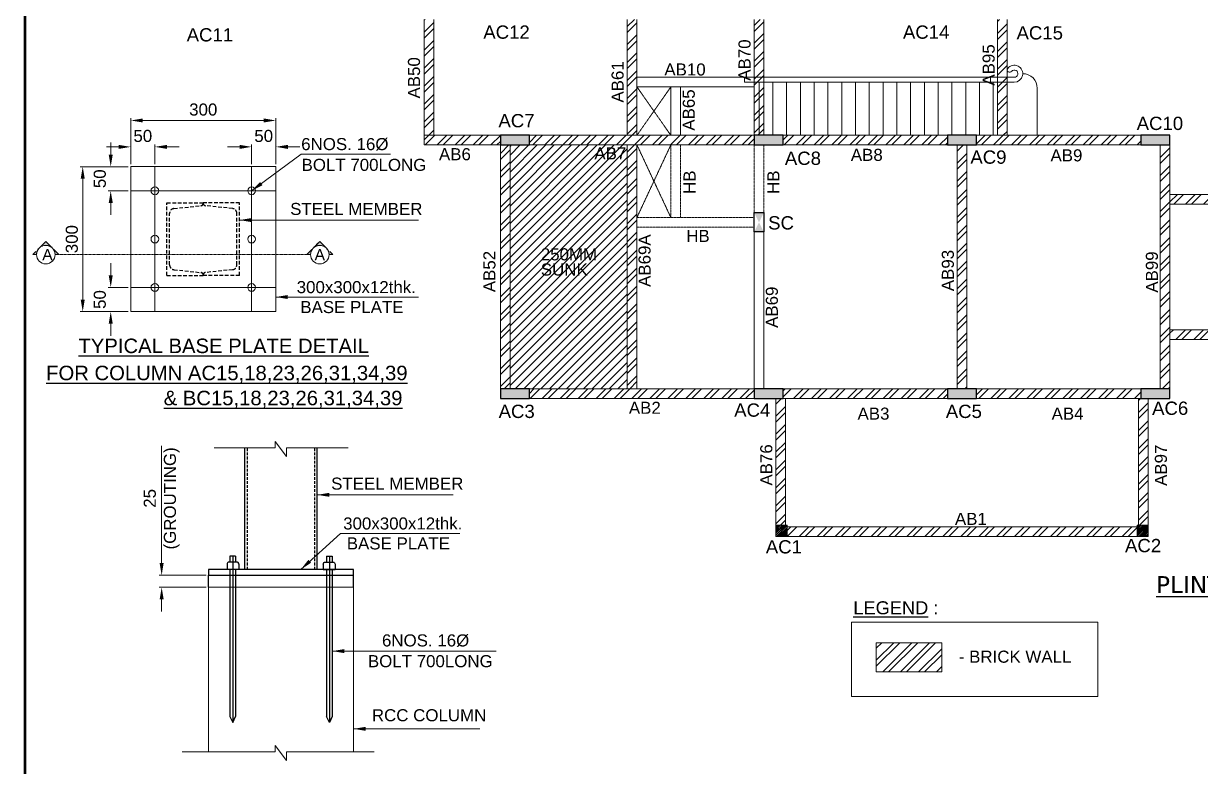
# Model space of a CAD drawing. Header units: metres. Extents: x 79516 to 173451, y -2110733 to -2039064.
# Drawn here: x 79516 to 103860, y -2095772 to -2080394 of the extents above; entities that cross this region are included whole.
import ezdxf
from ezdxf.enums import TextEntityAlignment as Align

# ---------------------------------------------------------------- set-up
doc = ezdxf.new("R2010")
doc.units = ezdxf.units.M
doc.header["$LTSCALE"] = 15
doc.header["$MEASUREMENT"] = 0
doc.header["$PDMODE"] = 35
doc.header["$PDSIZE"] = -10
for name, pattern in [('CENTER', [50.8, 31.75, -6.35, 6.35, -6.35]), ('DASHDOT', [25.4, 12.7, -6.35, 0, -6.35]), ('HIDDEN', [0.375, 0.25, -0.125])]:
    doc.linetypes.add(name, pattern=pattern)
for name, color, linetype, lineweight in [('BASE PLATE_ASC', 190, 'Continuous', 20), ('BEAM HIDDEN_ASC', 32, 'HIDDEN', 18), ('BEAM NO_ASC', 7, 'Continuous', 20), ('BEAM_ASC', 1, 'Continuous', 20), ('BOLT', 30, 'HIDDEN', 0), ('BRICK WALL', 8, 'Continuous', 13), ('COLUMN FLOATING_ASC', 6, 'Continuous', 30), ('COLUMN HATCH_ASC', 155, 'Continuous', 0), ('COLUMN NO._ASC', 7, 'Continuous', 25), ('COLUMN STOP_ASC', 122, 'Continuous', 20), ('COLUMN_ASC', 4, 'Continuous', 30), ('DIMENSION_ASC', 251, 'Continuous', 9), ('DUCT_ASC', 253, 'HIDDEN', 13), ('HATCH_ASC', 253, 'Continuous', 5), ('ISMB_ASC', 6, 'Continuous', 30), ('LEADER_ASC', 152, 'Continuous', 15), ('Level', 3, 'Continuous', 0), ('NEW COLUMN NO._ ASC', 7, 'Continuous', 25), ('SECTION_ASC', 150, 'DASHDOT', 20), ('STAIR_ASC', 150, 'Continuous', 13), ('TEXT HEADER_ASC', 7, 'Continuous', 25), ('TEXT SCHEDULE HEADER_ASC', 1, 'Continuous', 30), ('TEXT_ASC', 7, 'Continuous', 25), ('VIEWPORT_ASC', 6, 'Continuous', 15)]:
    doc.layers.add(name, color=color, linetype=linetype, lineweight=lineweight)
for name, color, linetype in [('BEAM', 7, 'Continuous'), ('CENLINE', 3, 'CENTER'), ('MS PLATE', 3, 'Continuous'), ('STEEL LINE', 9, 'Continuous')]:
    doc.layers.add(name, color=color, linetype=linetype)
doc.styles.add('3 MM', font='verdana.ttf', dxfattribs={"height": 3})
doc.styles.add('ASC_DIMENSION', font='swiss.ttf', dxfattribs={"height": 250})
doc.styles.add('STANDERD ASC', font='swiss.ttf', dxfattribs={"height": 250})
doc.dimstyles.new('ASC_100mm', dxfattribs={"dimtxt": 250, "dimasz": 250, "dimexe": 50, "dimexo": 50, "dimgap": 100, "dimtad": 1, "dimdec": 0, "dimzin": 0, "dimdsep": 46, "dimtxsty": 'ASC_DIMENSION', "dimcen": 0, "dimclrd": 256, "dimclre": 256, "dimclrt": 7, "dimadec": 0, "dimazin": 0, "dimtfac": 1, "dimtdec": 0, "dimtofl": 0, "dimtmove": 0, "dimatfit": 2, "dimfxl": 1, "dimtolj": 1, "dimtzin": 0, "dimlwd": -1, "dimlwe": -1, "dimarcsym": 1})
pattern_1 = [(45, (-800708.77, -593580.78), (-185.61553, 185.61553), []), (45, (-800585.02, -593580.78), (-185.61553, 185.61553), [])]
pattern_2 = [(45, (-791679.156, -1371052.285), (-17.67766953, 17.67766953), [])]

# ---------------------------------------------------------------- blocks, each defined once
blk = doc.blocks.new('dwg5D38')
at = {"layer": 'STAIR_ASC'}
for p, q in [((-18, 28000, 0), (-18, 29100, 0)), ((5837, 29100, 0), (-18, 29100, 0)), ((82, 29100, 0), (82, 28000, 0)), ((367, 28000, 0), (367, 29100, 0)), ((652, 28000, 0), (652, 29100, 0)), ((937, 28000, 0), (937, 29100, 0)), ((1222, 28000, 0), (1222, 29100, 0)), ((1507, 28000, 0), (1507, 29100, 0)), ((1792, 28000, 0), (1792, 29100, 0)), ((2077, 28000, 0), (2077, 29100, 0)), ((2362, 28000, 0), (2362, 29100, 0)), ((2647, 28000, 0), (2647, 29100, 0)), ((2932, 28000, 0), (2932, 29100, 0)), ((3217, 28000, 0), (3217, 29100, 0)), ((3502, 28000, 0), (3502, 29100, 0)), ((3787, 28000, 0), (3787, 29100, 0)), ((4072, 28000, 0), (4072, 29100, 0)), ((4357, 28000, 0), (4357, 29100, 0)), ((4642, 28000, 0), (4642, 29100, 0)), ((4927, 28000, 0), (4927, 29100, 0)), ((5212, 28000, 0), (5212, 29100, 0)), ((19457, 29100, 0), (13602, 29100, 0)), ((14227, 28000, 0), (14227, 29100, 0)), ((14512, 28000, 0), (14512, 29100, 0)), ((14797, 28000, 0), (14797, 29100, 0)), ((15082, 28000, 0), (15082, 29100, 0)), ((15367, 28000, 0), (15367, 29100, 0)), ((15652, 28000, 0), (15652, 29100, 0)), ((15937, 28000, 0), (15937, 29100, 0)), ((16222, 28000, 0), (16222, 29100, 0)), ((16507, 28000, 0), (16507, 29100, 0)), ((16792, 28000, 0), (16792, 29100, 0)), ((17077, 28000, 0), (17077, 29100, 0)), ((17362, 28000, 0), (17362, 29100, 0)), ((17647, 28000, 0), (17647, 29100, 0)), ((17932, 28000, 0), (17932, 29100, 0)), ((18217, 28000, 0), (18217, 29100, 0)), ((18502, 28000, 0), (18502, 29100, 0)), ((18787, 28000, 0), (18787, 29100, 0)), ((19072, 28000, 0), (19072, 29100, 0)), ((19357, 29100, 0), (19357, 28000, 0)), ((19457, 28000, 0), (19457, 29100, 0)), ((-218, 27900, 0), (-218, 28000, 0)), ((-218, 28000, 0), (-18, 28000, 0)), ((82, 28000, 0), (5362, 28000, 0)), ((19357, 28000, 0), (14077, 28000, 0)), ((19657, 28000, 0), (19457, 28000, 0)), ((19657, 27900, 0), (19657, 28000, 0)), ((5362, 27900, 0), (-218, 27900, 0)), ((14077, 27900, 0), (19657, 27900, 0)), ((-800, 1300), (-800, 1200)), ((4780, 1300), (-800, 1300)), ((14560, 1300, 0), (20140, 1300, 0)), ((20140, 1300, 0), (20140, 1200, 0)), ((-800, 1200), (4780, 1200)), ((-600, 1200), (-600, 100)), ((-500, 100), (-500, 1200)), ((-215, 1200), (-215, 100)), ((70, 1200), (70, 100)), ((355, 1200), (355, 100)), ((640, 1200), (640, 100)), ((925, 1200), (925, 100)), ((1210, 1200), (1210, 100)), ((1495, 1200), (1495, 100)), ((1780, 1200), (1780, 100)), ((2065, 1200), (2065, 100)), ((2350, 1200), (2350, 100)), ((2635, 1200), (2635, 100)), ((2920, 1200), (2920, 100)), ((3205, 1200), (3205, 100)), ((3490, 1200), (3490, 100)), ((3775, 1200), (3775, 100)), ((4060, 1200), (4060, 100)), ((4345, 1200), (4345, 100)), ((4630, 1200), (4630, 100)), ((20140, 1200, 0), (14560, 1200, 0)), ((14710, 1200, 0), (14710, 100, 0)), ((14995, 1200, 0), (14995, 100, 0)), ((15280, 1200, 0), (15280, 100, 0)), ((15565, 1200, 0), (15565, 100, 0)), ((15850, 1200, 0), (15850, 100, 0)), ((16135, 1200, 0), (16135, 100, 0)), ((16420, 1200, 0), (16420, 100, 0)), ((16705, 1200, 0), (16705, 100, 0)), ((16990, 1200, 0), (16990, 100, 0)), ((17275, 1200, 0), (17275, 100, 0)), ((17560, 1200, 0), (17560, 100, 0)), ((17845, 1200, 0), (17845, 100, 0)), ((18130, 1200, 0), (18130, 100, 0)), ((18415, 1200, 0), (18415, 100, 0)), ((18700, 1200, 0), (18700, 100, 0)), ((18985, 1200, 0), (18985, 100, 0)), ((19270, 1200, 0), (19270, 100, 0)), ((19555, 1200, 0), (19555, 100, 0)), ((19840, 100, 0), (19840, 1200, 0)), ((19940, 1200, 0), (19940, 100, 0)), ((5255, 100), (-600, 100)), ((19940, 100, 0), (14085, 100, 0))]:
    blk.add_line(p, q, dxfattribs=at)
at = {"layer": 'STAIR_ASC', "elevation": 0}
for points in [[(5537, 27825), (5537, 27825, 0.414214), (5837, 28125), (5837, 29100)], [(13902, 27825), (13902, 27825, -0.414214), (13602, 28125), (13602, 29100)], [(4955, 1375), (4955, 1375, -0.414214), (5255, 1075), (5255, 100)], [(14385, 1375), (14385, 1375, 0.414214), (14085, 1075), (14085, 100)]]:
    blk.add_lwpolyline(points, format="xyb", dxfattribs=at)
at = {"layer": 'STAIR_ASC'}
for centre, radius, start, end in [((5362, 27825, 0), 175, 219.0153, 90), ((14077, 27825, 0), 175, 90, 320.9847), ((5267, 27744, 0), 50, 35.4902, 215.4902), ((5362, 27825, 0), 75.1, 223.7824, 89.7644), ((14078, 27825, 0), 75.1, 90.2356, 316.2176), ((14173, 27744, 0), 50, 324.5098, 144.5098), ((4685, 1456), 50, 144.5098, 324.5098), ((4780, 1375), 175, 270, 140.9847), ((14560, 1375, 0), 175, 39.0153, 270), ((14655, 1456, 0), 50, 215.4902, 35.4902), ((4780, 1375), 75.1, 270.2356, 136.2176), ((14560, 1375, 0), 75.1, 43.7824, 269.7644)]:
    blk.add_arc(centre, radius, start, end, dxfattribs=at)
blk = doc.blocks.new('*D51')
at = {"layer": 'Defpoints', "color": 0, "transparency": 16777216}
for p in [(80740, -2083357), (81733, -2083357), (81733, -2086357)]:
    blk.add_point(p, dxfattribs=at)
at = {"layer": 'DIMENSION_ASC', "linetype": 'Continuous', "transparency": 16777216}
for p, q in [((81683, -2083357), (80690, -2083357)), ((80740, -2086107), (80740, -2083607)), ((81683, -2086357), (80690, -2086357))]:
    blk.add_line(p, q, dxfattribs=at)
at = {"layer": 'DIMENSION_ASC', "transparency": 16777216}
for points in [[(80782, -2083607), (80698, -2083607), (80740, -2083357)], [(80698, -2086107), (80782, -2086107), (80740, -2086357)]]:
    blk.add_solid(points, dxfattribs=at)
at = {"layer": 'DIMENSION_ASC', "color": 7, "transparency": 16777216, "insert": (80515, -2084857), "char_height": 250, "attachment_point": 5, "rotation": 90, "style": 'ASC_DIMENSION'}
blk.add_mtext('\\A1;300', dxfattribs=at)
blk = doc.blocks.new('*D52')
at = {"layer": 'Defpoints', "color": 0, "transparency": 16777216}
for p in [(84733, -2082401), (81733, -2083357), (84733, -2083357)]:
    blk.add_point(p, dxfattribs=at)
at = {"layer": 'DIMENSION_ASC', "linetype": 'Continuous', "transparency": 16777216}
for p, q in [((81733, -2083307), (81733, -2082351)), ((81983, -2082401), (84483, -2082401)), ((84733, -2083307), (84733, -2082351))]:
    blk.add_line(p, q, dxfattribs=at)
at = {"layer": 'DIMENSION_ASC', "transparency": 16777216}
for points in [[(81983, -2082359), (81983, -2082442), (81733, -2082401)], [(84483, -2082442), (84483, -2082359), (84733, -2082401)]]:
    blk.add_solid(points, dxfattribs=at)
at = {"layer": 'DIMENSION_ASC', "color": 7, "transparency": 16777216, "insert": (83233, -2082176), "char_height": 250, "attachment_point": 5, "style": 'ASC_DIMENSION'}
blk.add_mtext('\\A1;300', dxfattribs=at)
blk = doc.blocks.new('*D53')
at = {"layer": 'Defpoints', "color": 0, "transparency": 16777216}
for p in [(82233, -2082947), (81733, -2083357), (82233, -2083357)]:
    blk.add_point(p, dxfattribs=at)
at = {"layer": 'DIMENSION_ASC', "linetype": 'Continuous', "transparency": 16777216}
for p, q in [((81733, -2083307), (81733, -2082897)), ((82233, -2083307), (82233, -2082897)), ((81483, -2082947), (81233, -2082947)), ((82483, -2082947), (82733, -2082947))]:
    blk.add_line(p, q, dxfattribs=at)
at = {"layer": 'DIMENSION_ASC', "transparency": 16777216}
for points in [[(81483, -2082989), (81483, -2082906), (81733, -2082947)], [(82483, -2082906), (82483, -2082989), (82233, -2082947)]]:
    blk.add_solid(points, dxfattribs=at)
at = {"layer": 'DIMENSION_ASC', "color": 7, "transparency": 16777216, "insert": (81983, -2082722), "char_height": 250, "attachment_point": 5, "style": 'ASC_DIMENSION'}
blk.add_mtext('\\A1;50', dxfattribs=at)
blk = doc.blocks.new('*D54')
at = {"layer": 'Defpoints', "color": 0, "transparency": 16777216}
for p in [(84233, -2082947), (84233, -2083357), (84733, -2083357)]:
    blk.add_point(p, dxfattribs=at)
at = {"layer": 'DIMENSION_ASC', "linetype": 'Continuous', "transparency": 16777216}
for p, q in [((84233, -2083307), (84233, -2082897)), ((84733, -2083307), (84733, -2082897)), ((83983, -2082947), (83733, -2082947)), ((84983, -2082947), (85233, -2082947))]:
    blk.add_line(p, q, dxfattribs=at)
at = {"layer": 'DIMENSION_ASC', "transparency": 16777216}
for points in [[(83983, -2082989), (83983, -2082906), (84233, -2082947)], [(84983, -2082906), (84983, -2082989), (84733, -2082947)]]:
    blk.add_solid(points, dxfattribs=at)
at = {"layer": 'DIMENSION_ASC', "color": 7, "transparency": 16777216, "insert": (84483, -2082722), "char_height": 250, "attachment_point": 5, "style": 'ASC_DIMENSION'}
blk.add_mtext('\\A1;50', dxfattribs=at)
blk = doc.blocks.new('*D55')
at = {"layer": 'Defpoints', "color": 0, "transparency": 16777216}
for p in [(81319, -2085857), (81733, -2085857), (81733, -2086357)]:
    blk.add_point(p, dxfattribs=at)
at = {"layer": 'DIMENSION_ASC', "linetype": 'Continuous', "transparency": 16777216}
for p, q in [((81319, -2085607), (81319, -2085357)), ((81683, -2085857), (81269, -2085857)), ((81683, -2086357), (81269, -2086357)), ((81319, -2086607), (81319, -2086857))]:
    blk.add_line(p, q, dxfattribs=at)
at = {"layer": 'DIMENSION_ASC', "transparency": 16777216}
for points in [[(81278, -2085607), (81361, -2085607), (81319, -2085857)], [(81361, -2086607), (81278, -2086607), (81319, -2086357)]]:
    blk.add_solid(points, dxfattribs=at)
at = {"layer": 'DIMENSION_ASC', "color": 7, "transparency": 16777216, "insert": (81094, -2086107), "char_height": 250, "attachment_point": 5, "rotation": 90, "style": 'ASC_DIMENSION'}
blk.add_mtext('\\A1;50', dxfattribs=at)
blk = doc.blocks.new('*D56')
at = {"layer": 'Defpoints', "color": 0, "transparency": 16777216}
for p in [(81733, -2083357), (81319, -2083857), (81733, -2083857)]:
    blk.add_point(p, dxfattribs=at)
at = {"layer": 'DIMENSION_ASC', "linetype": 'Continuous', "transparency": 16777216}
for p, q in [((81319, -2083107), (81319, -2082857)), ((81683, -2083357), (81269, -2083357)), ((81683, -2083857), (81269, -2083857)), ((81319, -2084107), (81319, -2084357))]:
    blk.add_line(p, q, dxfattribs=at)
at = {"layer": 'DIMENSION_ASC', "transparency": 16777216}
for points in [[(81278, -2083107), (81361, -2083107), (81319, -2083357)], [(81361, -2084107), (81278, -2084107), (81319, -2083857)]]:
    blk.add_solid(points, dxfattribs=at)
at = {"layer": 'DIMENSION_ASC', "color": 7, "transparency": 16777216, "insert": (81094, -2083607), "char_height": 250, "attachment_point": 5, "rotation": 90, "style": 'ASC_DIMENSION'}
blk.add_mtext('\\A1;50', dxfattribs=at)
blk = doc.blocks.new('A$C0C23603E')
h = blk.add_hatch(color=256)
edge = h.paths.add_edge_path()
edge.add_line((0, 0), (-104, 0))
edge.add_line((-104, 0), (250, 354))
edge.add_line((250, 354), (604, 0))
edge.add_line((604, 0), (500, 0))
edge.add_arc((250, 0), 250, 0, 180)
blk.add_lwpolyline([(0, 0), (-104, 0), (250, 354), (604, 0), (500, 0, 1)], format="xyb", close=True)
at = {"linetype": 'Continuous'}
blk.add_lwpolyline([(427, 177, 0.414214), (73, 177), (250, 354), (427, 177)], format="xyb", close=True, dxfattribs=at)
blk.add_circle((250, 0), 250, dxfattribs=at)
at = {"style": 'STANDERD ASC', "flags": 8}
blk.add_attdef('VIEWNUMBER', text='', height=300, rotation=90, dxfattribs=at).set_placement((250, 0), align=Align.BOTTOM_CENTER)
blk = doc.blocks.new('A$C3E685873')
at = {"layer": 'BEAM', "color": 8}
for p, q in [((-444.8, 8), (-461.8, 0)), ((-35, 8), (-444.8, 8)), ((-20.4, 15.7), (-35, 15.7)), ((-35, -17.1), (-35, 15.7)), ((1.9, 8), (-14.4, 8)), ((1.9, -8), (1.9, 8)), ((-461.8, 0), (-444.8, -8)), ((-35, -8), (-444.8, -8)), ((-20.4, -17.1), (-35, -17.1)), ((1.9, -8), (-14.5, -8))]:
    blk.add_line(p, q, dxfattribs=at)
for centre, radius, start, end in [((-20.4, 9.7), 6, 5.2734, 90), ((-381.8, -0.3), 367.5, 358.3426, 1.6378), ((-20.4, -11.1), 6, 270, 1.9849)]:
    blk.add_arc(centre, radius, start, end, dxfattribs=at)
at = {"layer": 'CENLINE', "color": 1, "ltscale": 50}
blk.add_line((1.9, 0), (-461.8, 0), dxfattribs=at)
blk = doc.blocks.new('*D57')
at = {"layer": 'Defpoints', "color": 0, "transparency": 16777216}
for p in [(82373, -2091814), (83343, -2091814), (83343, -2092064)]:
    blk.add_point(p, dxfattribs=at)
at = {"layer": 'DIMENSION_ASC', "linetype": 'Continuous', "transparency": 16777216}
for p, q in [((82373, -2091564), (82373, -2089133)), ((83293, -2091814), (82323, -2091814)), ((83293, -2092064), (82323, -2092064)), ((82373, -2092314), (82373, -2092564))]:
    blk.add_line(p, q, dxfattribs=at)
at = {"layer": 'DIMENSION_ASC', "transparency": 16777216}
for points in [[(82331, -2091564), (82414, -2091564), (82373, -2091814)], [(82414, -2092314), (82331, -2092314), (82373, -2092064)]]:
    blk.add_solid(points, dxfattribs=at)
at = {"layer": 'DIMENSION_ASC', "color": 7, "transparency": 16777216, "insert": (82373, -2090223), "char_height": 250, "attachment_point": 5, "rotation": 90, "style": 'ASC_DIMENSION'}
blk.add_mtext('\\A1;\\A1;25\\P(GROUTING)', dxfattribs=at)
blk = doc.blocks.new('dwg56BB')
at = {"layer": 'ISMB_ASC', "color": 8, "linetype": 'HIDDEN', "ltscale": 20}
for p, q in [((-2250, 2250), (-1500, 2250)), ((-2250, 750), (-2250, 2250)), ((-2106, 2133), (-1545, 2192)), ((-1500, 2250), (-1500, 2242)), ((-1500, 2250), (-1500, 2242)), ((-750, 2250), (-1500, 2250)), ((-894, 2133), (-1455, 2192)), ((-750, 750), (-750, 2250)), ((-2196, 967), (-2196, 2033)), ((-804, 967), (-804, 2033)), ((-2250, 750), (-1500, 750)), ((-2106, 867), (-1545, 808)), ((-1500, 750), (-1500, 758)), ((-1500, 750), (-1500, 758)), ((-750, 750), (-1500, 750)), ((-894, 867), (-1455, 808))]:
    blk.add_line(p, q, dxfattribs=at)
for centre, radius, start, end in [((-1550, 2242), 50, 276, 0), ((-1450, 2242), 50, 180, 264), ((-2096, 2033), 100, 96, 180), ((-904, 2033), 100, 0, 84), ((-2096, 967), 100, 180, 264), ((-1550, 758), 50, 0, 84), ((-1450, 758), 50, 96, 180), ((-904, 967), 100, 276, 0)]:
    blk.add_arc(centre, radius, start, end, dxfattribs=at)

msp = doc.modelspace()

# ---------------------------------------------------------------- hatches: boundary and pattern name
at = {"layer": 'BRICK WALL'}
h = msp.add_hatch(dxfattribs=at)
h.set_pattern_fill('ANSI32', color=256, scale=700)
h.set_pattern_definition(pattern_1)
h.paths.add_polyline_path([(87804.5, -2082707.5), (88004.5, -2082707.5), (88004.5, -2080307.5), (87804.5, -2080307.5)])
h = msp.add_hatch(dxfattribs=at)
h.set_pattern_fill('ANSI32', color=256, scale=700)
h.set_pattern_definition(pattern_1)
h.paths.add_polyline_path([(92004.5, -2080307.5), (92204.5, -2080307.5), (92204.5, -2081507.5), (92204.5, -2081707.5), (92204.5, -2082707.5), (92004.5, -2082707.5)])
h = msp.add_hatch(dxfattribs=at)
h.set_pattern_fill('ANSI32', color=256, scale=700)
h.set_pattern_definition(pattern_1)
h.paths.add_polyline_path([(94629.5, -2082707.5), (94829.5, -2082707.5), (94829.5, -2080307.5), (94629.5, -2080307.5)])
h = msp.add_hatch(dxfattribs=at)
h.set_pattern_fill('ANSI32', color=256, scale=700)
h.set_pattern_definition(pattern_1)
h.paths.add_polyline_path([(99859.5, -2081507.5), (99859.5, -2080307.5), (99659.5, -2080307.5), (99659.5, -2082707.5), (99859.5, -2082707.5)])
h = msp.add_hatch(dxfattribs=at)
h.set_pattern_fill('ANSI32', color=256, scale=700)
h.set_pattern_definition(pattern_1)
h.paths.add_polyline_path([(87804.5, -2082907.5), (89379.5, -2082907.5), (89379.5, -2082907.5), (89379.5, -2082901.6), (89379.5, -2082707.5), (88004.5, -2082707.5), (87804.5, -2082707.5)])
h = msp.add_hatch(dxfattribs=at)
h.set_pattern_fill('ANSI32', color=256, scale=700)
h.set_pattern_definition(pattern_1)
h.paths.add_polyline_path([(89379.5, -2087957.5), (89579.5, -2087957.5), (89579.5, -2082907.5), (89379.5, -2082907.5), (89379.5, -2087957.5)])
h = msp.add_hatch(dxfattribs=at)
h.set_pattern_fill('ANSI32', color=256, scale=700)
h.set_pattern_definition(pattern_1)
h.paths.add_polyline_path([(89979.5, -2082907.5), (89979.5, -2082707.5), (92004.5, -2082707.5), (92204.5, -2082707.5), (92904.5, -2082707.5), (93104.5, -2082707.5), (94629.5, -2082707.5), (94629.5, -2082907.5), (93104.5, -2082907.5), (92904.5, -2082907.5), (92204.5, -2082907.5), (92004.5, -2082907.5), (89979.5, -2082907.5)])
h = msp.add_hatch(dxfattribs=at)
h.set_pattern_fill('ANSI32', color=256, scale=700)
h.set_pattern_definition(pattern_1)
h.paths.add_polyline_path([(92004.5, -2087957.5), (92004.5, -2084407.4), (92004.5, -2082907.5), (92204.5, -2082907.5), (92204.5, -2084407.4), (92204.5, -2084407.4), (92204.5, -2084407.5), (92204.5, -2084607.4), (92204.5, -2087957.5)])
h = msp.add_hatch(dxfattribs=at)
h.set_pattern_fill('ANSI32', color=256, scale=700)
h.set_pattern_definition(pattern_1)
h.paths.add_polyline_path([(95229.5, -2082907.5), (95229.5, -2082707.5), (95299.5, -2082707.5), (95584.5, -2082707.5), (95869.5, -2082707.5), (96154.5, -2082707.5), (96439.5, -2082707.5), (96724.5, -2082707.5), (97009.5, -2082707.5), (97294.5, -2082707.5), (97579.5, -2082707.5), (97864.5, -2082707.5), (98149.5, -2082707.5), (98434.5, -2082707.5), (98629.5, -2082707.5), (98629.5, -2082907.5), (95229.5, -2082907.5)])
h = msp.add_hatch(dxfattribs=at)
h.set_pattern_fill('ANSI32', color=256, scale=700)
h.set_pattern_definition(pattern_1)
h.paths.add_polyline_path([(99029.5, -2087957.5), (99029.5, -2082907.5), (98829.5, -2082907.5), (98829.5, -2087957.5)])
h = msp.add_hatch(dxfattribs=at)
h.set_pattern_fill('ANSI32', color=256, scale=700)
h.set_pattern_definition(pattern_1)
h.paths.add_polyline_path([(99229.5, -2082907.5), (102629.5, -2082907.5), (102629.5, -2082707.5), (100484.5, -2082707.5), (99859.5, -2082707.5), (99659.5, -2082707.5), (99574.5, -2082707.5), (99289.5, -2082707.5), (99229.5, -2082707.5)])
h = msp.add_hatch(dxfattribs=at)
h.set_pattern_fill('ANSI32', color=256, scale=700)
h.set_pattern_definition(pattern_1)
h.paths.add_polyline_path([(103029.5, -2082907.5), (103229.5, -2082907.5), (103229.5, -2083929.8), (103229.4, -2083929.8), (103229.4, -2084129.8), (103229.5, -2084129.8), (103229.5, -2086732.5), (103229.5, -2086932.5), (103229.5, -2087957.5), (103029.5, -2087957.5)])
h = msp.add_hatch(dxfattribs=at)
h.set_pattern_fill('ANSI32', color=256, scale=700)
h.set_pattern_definition(pattern_1)
h.paths.add_polyline_path([(103229.4, -2084129.8), (103229.5, -2084129.8), (106669.5, -2084129.8), (106669.5, -2083929.8), (103229.5, -2083929.8), (103229.4, -2083929.8)])
h = msp.add_hatch(dxfattribs=at)
h.set_pattern_fill('ANSI32', color=256, scale=700)
h.set_pattern_definition(pattern_1)
h.paths.add_polyline_path([(103229.5, -2086932.5), (103229.5, -2086932.5), (106669.5, -2086932.5), (106669.5, -2086932.5), (106669.5, -2086732.5), (106669.5, -2086732.5), (103229.5, -2086732.5), (103229.5, -2086832.5)])
h = msp.add_hatch(dxfattribs=at)
h.set_pattern_fill('ANSI32', color=256, scale=700)
h.set_pattern_definition(pattern_1)
h.paths.add_polyline_path([(94629.5, -2088157.5), (94629.5, -2087957.5), (92204.5, -2087957.5), (92004.5, -2087957.5), (89979.5, -2087957.5), (89979.5, -2088157.5), (94629.5, -2088157.5)])
h = msp.add_hatch(dxfattribs=at)
h.set_pattern_fill('ANSI32', color=256, scale=700)
h.set_pattern_definition(pattern_1)
h.paths.add_polyline_path([(95279.5, -2088157.5), (98629.5, -2088157.5), (98629.5, -2087957.5), (95229.5, -2087957.5), (95229.5, -2088157.5)])
h = msp.add_hatch(dxfattribs=at)
h.set_pattern_fill('ANSI32', color=256, scale=700)
h.set_pattern_definition(pattern_1)
h.paths.add_polyline_path([(102579.5, -2088157.5), (102629.5, -2088157.5), (102629.5, -2087957.5), (99229.5, -2087957.5), (99229.5, -2088157.5)])
h = msp.add_hatch(dxfattribs=at)
h.set_pattern_fill('ANSI32', color=256, scale=700)
h.set_pattern_definition(pattern_1)
h.paths.add_polyline_path([(95079.5, -2090778.7), (95279.5, -2090778.7), (95279.5, -2088157.5), (95229.5, -2088157.5), (95229.5, -2088157.5), (95079.5, -2088157.5)])
h = msp.add_hatch(dxfattribs=at)
h.set_pattern_fill('ANSI32', color=256, scale=700)
h.set_pattern_definition(pattern_1)
h.paths.add_polyline_path([(102579.5, -2090778.7), (102779.5, -2090778.7), (102779.5, -2088157.5), (102629.5, -2088157.5), (102629.5, -2088157.5), (102579.5, -2088157.5), (102579.5, -2090778.7)])
h = msp.add_hatch(dxfattribs=at)
h.set_pattern_fill('ANSI32', color=256, scale=700)
h.set_pattern_definition(pattern_1)
h.paths.add_polyline_path([(102549.5, -2091008.7), (102549.5, -2090808.7), (95309.5, -2090808.7), (95309.5, -2091008.7)])
h = msp.add_hatch(dxfattribs=at)
h.set_pattern_fill('ANSI32', color=256, scale=700)
h.set_pattern_definition([(45, (-853007.84, -592127.02), (-185.61553, 185.61553), []), (45, (-852884.1, -592127.02), (-185.61553, 185.61553), [])])
h.paths.add_polyline_path([(97155, -2093213.3), (97155, -2093813.3), (98508.2, -2093813.3), (98508.2, -2093213.3)])
at = {"layer": 'COLUMN HATCH_ASC'}
h = msp.add_hatch(color=256, dxfattribs=at)
h.dxf.hatch_style = 1
h.paths.add_polyline_path([(89379.5, -2082907.5), (89379.5, -2082707.5), (89979.5, -2082707.5), (89979.5, -2082907.5)])
h = msp.add_hatch(color=256, dxfattribs=at)
h.dxf.hatch_style = 1
h.paths.add_polyline_path([(94629.5, -2082907.5), (94629.5, -2082707.5), (95229.5, -2082707.5), (95229.5, -2082907.5)])
h = msp.add_hatch(color=256, dxfattribs=at)
h.dxf.hatch_style = 1
h.paths.add_polyline_path([(98629.5, -2082907.5), (98629.5, -2082707.5), (99229.5, -2082707.5), (99229.5, -2082907.5)])
h = msp.add_hatch(color=256, dxfattribs=at)
h.dxf.hatch_style = 1
h.paths.add_polyline_path([(102629.5, -2082907.5), (102629.5, -2082707.5), (103229.5, -2082707.5), (103229.5, -2082907.5)])
h = msp.add_hatch(color=256, dxfattribs=at)
h.dxf.hatch_style = 1
h.paths.add_polyline_path([(89379.5, -2088157.5), (89379.5, -2087957.5), (89979.5, -2087957.5), (89979.5, -2088157.5)])
h = msp.add_hatch(color=256, dxfattribs=at)
h.dxf.hatch_style = 1
h.paths.add_polyline_path([(94629.5, -2088157.5), (94629.5, -2087957.5), (95229.5, -2087957.5), (95229.5, -2088157.5)])
h = msp.add_hatch(color=256, dxfattribs=at)
h.dxf.hatch_style = 1
h.paths.add_polyline_path([(98629.5, -2088157.5), (98629.5, -2087957.5), (99229.5, -2087957.5), (99229.5, -2088157.5)])
h = msp.add_hatch(color=256, dxfattribs=at)
h.dxf.hatch_style = 1
h.paths.add_polyline_path([(102629.5, -2088157.5), (102629.5, -2087957.5), (103229.5, -2087957.5), (103229.5, -2088157.5)])
at = {"layer": 'COLUMN STOP_ASC'}
h = msp.add_hatch(dxfattribs=at)
h.set_pattern_fill('ANSI31', color=256, scale=200, style=0)
h.set_pattern_definition(pattern_2)
h.paths.add_polyline_path([(95079.5, -2091008.7), (95079.5, -2090778.7), (95309.5, -2090778.7), (95309.5, -2091008.7)])
h = msp.add_hatch(dxfattribs=at)
h.set_pattern_fill('ANSI31', color=256, scale=200, style=0)
h.set_pattern_definition(pattern_2)
h.paths.add_polyline_path([(102549.5, -2090778.7), (102549.5, -2091008.7), (102779.5, -2091008.7), (102779.5, -2090778.7)])
at = {"layer": 'HATCH_ASC'}
h = msp.add_hatch(dxfattribs=at)
h.set_pattern_fill('ANSI31', color=256, scale=1000, angle=360, style=0)
h.set_pattern_definition([(45, (-866471.82, -755388.84), (-88.388348, 88.388348), [])])
h.paths.add_polyline_path([(89579.5, -2087957.5), (89579.5, -2082907.5), (89979.5, -2082907.5), (92004.5, -2082907.5), (92004.5, -2084407.4), (92004.5, -2087957.5), (89979.5, -2087957.5)])
h.paths.add_polyline_path([(90162, -2084982.2), (90162, -2085367.6), (91402.3, -2085367.6), (91402.3, -2084982.2)], flags=24)
h.paths.add_polyline_path([(90164.9, -2085288.2), (90164.9, -2085683.3), (91231.8, -2085683.3), (91231.8, -2085288.2)], flags=24)
h.paths.add_polyline_path([(91268.7, -2082887.7), (91268.7, -2083262.7), (92025.7, -2083262.7), (92025.7, -2082887.7)], flags=24)

# ---------------------------------------------------------------- linework, layer by layer
for p, q in [((83342.9, -2091813.8, -4047.6), (86342.9, -2091813.8, -4047.6)), ((83342.9, -2092063.8, -4047.6), (83342.9, -2091813.8, -4047.6)), ((86342.9, -2092063.8, -4047.6), (86342.9, -2091813.8, -4047.6))]:
    msp.add_line(p, q)
at = {"layer": 'BASE PLATE_ASC', "color": 4}
for p, q in [((83342.9, -2095468.9, -4047.6), (83342.9, -2092063.8, -4047.6)), ((83342.9, -2092063.8, -4047.6), (86342.9, -2092063.8, -4047.6)), ((86342.9, -2095467.6, -4047.6), (86342.9, -2092063.8, -4047.6))]:
    msp.add_line(p, q, dxfattribs=at)
at = {"layer": 'BEAM HIDDEN_ASC'}
for p, q in [((92904.5, -2082907.5, -4047.6), (92904.5, -2084407.5, -4047.6)), ((93104.5, -2082907.5, -4047.6), (93104.5, -2084407.5, -4047.6)), ((94629.5, -2084307.5, -4047.6), (94629.5, -2082907.5, -4047.6)), ((94829.5, -2084307.5, -4047.6), (94829.5, -2082907.5, -4047.6)), ((92204.5, -2084407.4, -4047.6), (94629.5, -2084407.5, -4047.6)), ((92204.5, -2084607.4, -4047.6), (94629.5, -2084607.5, -4047.6))]:
    msp.add_line(p, q, dxfattribs=at)
at = {"layer": 'BEAM_ASC'}
for p, q in [((87804.5, -2082707.5, -4047.6), (87804.5, -2080307.5, -4047.6)), ((88004.5, -2082707.5, -4047.6), (88004.5, -2080307.5, -4047.6)), ((92004.5, -2080307.5, -4047.6), (92004.5, -2082707.5, -4047.6)), ((92204.5, -2080307.5, -4047.6), (92204.5, -2082707.5, -4047.6)), ((94629.5, -2080307.5, -4047.6), (94629.5, -2082707.5, -4047.6)), ((94829.5, -2080307.5, -4047.6), (94829.5, -2082707.4, -4047.6)), ((99659.5, -2080307.5, -4047.6), (99659.5, -2082707.5, -4047.6)), ((99859.5, -2080307.5, -4047.6), (99859.5, -2082707.5, -4047.6)), ((92204.5, -2081507.5, -4047.6), (94629.5, -2081507.5, -4047.6)), ((92204.5, -2081707.5, -4047.6), (94629.5, -2081707.5, -4047.6)), ((92904.5, -2081707.5, -4047.6), (92904.5, -2082707.5, -4047.6)), ((93104.5, -2081707.5, -4047.6), (93104.5, -2082707.5, -4047.6)), ((89379.5, -2082707.5, -4047.6), (87804.5, -2082707.5, -4047.6)), ((87804.5, -2082907.5, -4047.6), (87804.5, -2082707.5, -4047.6)), ((89379.5, -2082907.5, -4047.6), (87804.5, -2082907.5, -4047.6)), ((89379.5, -2087957.5, -4047.6), (89379.5, -2082907.5, -4047.6)), ((89579.5, -2087957.5, -4047.6), (89579.5, -2082907.5, -4047.6)), ((89979.5, -2082707.5, -4047.6), (94629.5, -2082707.5, -4047.6)), ((89979.5, -2082907.5, -4047.6), (94629.5, -2082907.5, -4047.6)), ((92004.5, -2082907.5, -4047.6), (92004.5, -2084407.4, -4047.6)), ((92204.5, -2082907.5, -4047.6), (92204.5, -2084407.4, -4047.6)), ((95229.5, -2082707.5, -4047.6), (98629.5, -2082707.5, -4047.6)), ((95229.5, -2082907.5, -4047.6), (98629.5, -2082907.5, -4047.6)), ((98829.5, -2082907.5, -4047.6), (98829.5, -2087957.5, -4047.6)), ((99029.5, -2082907.5, -4047.6), (99029.5, -2087957.5, -4047.6)), ((99229.5, -2082707.5, -4047.6), (102629.5, -2082707.5, -4047.6)), ((99229.5, -2082907.5, -4047.6), (102629.5, -2082907.5, -4047.6)), ((103029.5, -2082907.5, -4047.6), (103029.5, -2087957.5, -4047.6)), ((103229.5, -2082907.5, -4047.6), (103229.5, -2087957.5, -4047.6)), ((92004.5, -2084407.4, -4047.6), (92004.5, -2087957.5, -4047.6)), ((92204.5, -2084407.5, -4047.6), (92204.5, -2087957.5, -4047.6)), ((94629.5, -2087957.5, -4047.6), (94629.5, -2084707.5, -4047.6)), ((94829.5, -2087957.5, -4047.6), (94829.5, -2084707.5, -4047.6)), ((89979.5, -2087957.5, -4047.6), (94629.5, -2087957.5, -4047.6)), ((95229.5, -2087957.5, -4047.6), (98629.5, -2087957.5, -4047.6)), ((99229.5, -2087957.5, -4047.6), (102629.5, -2087957.5, -4047.6)), ((89979.5, -2088157.5, -4047.6), (94629.5, -2088157.5, -4047.6)), ((95079.5, -2090778.7, -4047.6), (95079.5, -2088158.7, -4047.6)), ((95229.5, -2088157.5, -4047.6), (98629.5, -2088157.5, -4047.6)), ((95279.5, -2090778.7, -4047.6), (95279.5, -2088158.7, -4047.6)), ((99229.5, -2088157.5, -4047.6), (102629.5, -2088157.5, -4047.6)), ((102579.5, -2088157.5, -4047.6), (102579.5, -2090778.7, -4047.6)), ((102779.5, -2088157.5, -4047.6), (102779.5, -2090778.7, -4047.6)), ((102549.5, -2090808.7, -4047.6), (95309.5, -2090808.7, -4047.6)), ((102549.5, -2091008.7, -4047.6), (95309.5, -2091008.7, -4047.6))]:
    msp.add_line(p, q, dxfattribs=at)
at = {"layer": 'BEAM_ASC', "elevation": -4047.6}
for points in [[(103229.4, -2083929.8), (106669.5, -2083929.8), (106669.5, -2084129.8), (103229.4, -2084129.8)], [(103229.5, -2086732.5), (106669.5, -2086732.5), (106669.5, -2086932.5), (103229.5, -2086932.5)]]:
    msp.add_lwpolyline(points, close=True, dxfattribs=at)
at = {"layer": 'BEAM_ASC'}
msp.add_lwpolyline([(97155, -2093813.3), (97155, -2093213.3), (98508.2, -2093213.3), (98508.2, -2093813.3)], close=True, dxfattribs=at)
at = {"layer": 'BOLT', "linetype": 'Continuous'}
for p, q in [((82232.6, -2086356.8), (82232.6, -2083356.8)), ((84232.6, -2086356.8), (84232.6, -2083356.8)), ((81732.6, -2083856.8), (84732.6, -2083856.8)), ((81732.6, -2085856.8), (84732.6, -2085856.8))]:
    msp.add_line(p, q, dxfattribs=at)
for centre in [(82232.6, -2083856.8), (84232.6, -2083856.8), (82232.6, -2084856.8), (84232.6, -2084856.8), (82232.6, -2085856.8), (84232.6, -2085856.8)]:
    msp.add_circle(centre, 80, dxfattribs=at)
at = {"layer": 'COLUMN FLOATING_ASC', "ltscale": 5, "elevation": -4047.6}
msp.add_lwpolyline([(94629.5, -2084307.5), (94829.5, -2084307.5), (94829.5, -2084707.5), (94629.5, -2084707.5)], close=True, dxfattribs=at)
at = {"layer": 'COLUMN FLOATING_ASC', "ltscale": 5}
msp.add_solid([(94829.5, -2084307.5, -4047.6), (94629.5, -2084707.5, -4047.6), (94629.5, -2084307.5, -4047.6), (94829.5, -2084707.5, -4047.6)], dxfattribs=at)
at = {"layer": 'COLUMN STOP_ASC', "elevation": -4047.6}
for points in [[(95309.5, -2091008.7), (95079.5, -2091008.7), (95079.5, -2090778.7), (95309.5, -2090778.7)], [(102549.5, -2091008.7), (102779.5, -2091008.7), (102779.5, -2090778.7), (102549.5, -2090778.7)]]:
    msp.add_lwpolyline(points, close=True, dxfattribs=at)
at = {"layer": 'COLUMN_ASC', "elevation": -4047.6}
for points in [[(89979.5, -2082907.5), (89979.5, -2082707.5), (89379.5, -2082707.5), (89379.5, -2082907.5)], [(95229.5, -2082907.5), (95229.5, -2082707.5), (94629.5, -2082707.5), (94629.5, -2082907.5)], [(99229.5, -2082907.5), (99229.5, -2082707.5), (98629.5, -2082707.5), (98629.5, -2082907.5)], [(103229.5, -2082907.5), (103229.5, -2082707.5), (102629.5, -2082707.5), (102629.5, -2082907.5)], [(89979.5, -2088157.5), (89979.5, -2087957.5), (89379.5, -2087957.5), (89379.5, -2088157.5)], [(95229.5, -2088157.5), (95229.5, -2087957.5), (94629.5, -2087957.5), (94629.5, -2088157.5)], [(99229.5, -2088157.5), (99229.5, -2087957.5), (98629.5, -2087957.5), (98629.5, -2088157.5)], [(103229.5, -2088157.5), (103229.5, -2087957.5), (102629.5, -2087957.5), (102629.5, -2088157.5)]]:
    msp.add_lwpolyline(points, close=True, dxfattribs=at)
at = {"layer": 'DIMENSION_ASC', "linetype": 'Continuous', "elevation": -4047.6, "flags": 128}
for points in [[(83460.1, -2089176.1), (84717.8, -2089176.1), (84717.8, -2089044.7), (84953.1, -2089353.8), (84953.1, -2089174.8), (86234.1, -2089174.8)], [(82797.7, -2095468.9), (84717.8, -2095468.9), (84717.8, -2095337.5), (84953.1, -2095646.6), (84953.1, -2095467.6), (86771, -2095467.6)]]:
    msp.add_lwpolyline(points, dxfattribs=at)
at = {"layer": 'DUCT_ASC'}
for p, q in [((92904.5, -2081707.5, -4047.6), (92204.5, -2082707.5, -4047.6)), ((92205.5, -2081707.5, -4047.6), (92904.5, -2082707.5, -4047.6)), ((92204.5, -2082907.5, -4047.6), (92904.5, -2084407.5, -4047.6)), ((92904.5, -2082907.5, -4047.6), (92204.5, -2084407.5, -4047.6))]:
    msp.add_line(p, q, dxfattribs=at)
at = {"layer": 'HATCH_ASC'}
msp.add_lwpolyline([(96642, -2092786.6), (101738.7, -2092786.6), (101738.7, -2094323.3), (96642, -2094323.3)], close=True, dxfattribs=at)
at = {"layer": 'Level', "linetype": 'Continuous'}
msp.add_lwpolyline([(81732.6, -2083356.8), (84732.6, -2083356.8), (84732.6, -2086356.8), (81732.6, -2086356.8)], close=True, dxfattribs=at)
at = {"layer": 'MS PLATE', "linetype": 'Continuous', "elevation": -4047.6}
msp.add_lwpolyline([(83342.9, -2091693.8), (83342.9, -2091813.8), (86342.9, -2091813.8), (86342.9, -2091693.8)], close=True, dxfattribs=at)
at = {"layer": 'SECTION_ASC', "ltscale": 0.05}
msp.add_line((80167.9, -2085177.7), (85452.2, -2085177.7), dxfattribs=at)
at = {"layer": 'STEEL LINE', "color": 6}
for p, q in [((84092.9, -2091693.8, -4047.6), (84092.9, -2089176.1, -4047.6)), ((85592.9, -2091693.8, -4047.6), (85592.9, -2089174.8, -4047.6))]:
    msp.add_line(p, q, dxfattribs=at)
at = {"layer": 'STEEL LINE', "color": 6, "linetype": 'HIDDEN', "ltscale": 15}
for p, q in [((84146.9, -2091693.8, -4047.6), (84146.9, -2089176.1, -4047.6)), ((85538.9, -2091693.8, -4047.6), (85538.9, -2089174.8, -4047.6))]:
    msp.add_line(p, q, dxfattribs=at)
at = {"layer": 'VIEWPORT_ASC', "const_width": 55.8}
msp.add_lwpolyline([(173335.8, -2110704.2), (79543.7, -2110705.1), (79543.7, -2044459.6), (173335.8, -2044458.6)], close=True, dxfattribs=at)

# ---------------------------------------------------------------- block references
at = {"yscale": 7.424274973219179, "zscale": 7.424274973219179}
for p, xscale, rotation in [((83842.9, -2091434, -4047.6), 7.424274973219179, 90.00000000000001), ((85842.9, -2091434, -4047.6), -7.424274973219179, 270)]:
    msp.add_blockref('A$C3E685873', p, dxfattribs=dict(at, xscale=xscale, rotation=rotation))
at = {"layer": 'COLUMN STOP_ASC'}
msp.add_blockref('dwg56BB', (84732.6, -2086356.8), dxfattribs=at)
at = {"layer": 'SECTION_ASC', "ltscale": 0.05}
ref = msp.add_blockref('A$C0C23603E', (80167.9, -2085177.7), dxfattribs=dict(at, xscale=-0.7666666666666667, yscale=0.7666666666666667, zscale=0.7666666666666667))
ref.add_attrib('VIEWNUMBER', 'A', dxfattribs={"layer": '0', "color": 7, "height": 230, "style": 'STANDERD ASC', "flags": 8}).set_placement((80010.6, -2085177.7), align=Align.MIDDLE_CENTER)
ref = msp.add_blockref('A$C0C23603E', (85452.2, -2085177.7), dxfattribs=dict(at, xscale=0.7666666666666667, yscale=0.7666666666666667, zscale=0.7666666666666667))
ref.add_attrib('VIEWNUMBER', 'A', dxfattribs={"layer": '0', "color": 7, "height": 230, "style": 'STANDERD ASC', "flags": 8}).set_placement((85643.8, -2085177.7), align=Align.MIDDLE_CENTER)
at = {"layer": 'STAIR_ASC'}
msp.add_blockref('dwg5D38', (95229.5, -2082807.5, -4047.6), dxfattribs=at)

# ---------------------------------------------------------------- texts
at = {"color": 4, "style": '3 MM'}
msp.add_text('%%UPLINTH LEVEL', height=350, dxfattribs=at).set_placement((102940.7, -2092182.7))
at = {"layer": 'BEAM NO_ASC', "style": 'STANDERD ASC'}
for s, rotation, p in [('AB70', 90, (94629.5, -2081149.9, -8095.1)), ('AB95', 90, (99678.5, -2081251.6, -4047.6)), ('AB50', 90, (87792, -2081518.1, -4047.6)), ('AB61', 90, (92003.7, -2081603.2, -4047.6)), ('AB10', 0, (93198.4, -2081544.7, -4047.6)), ('AB65', 90, (93474.9, -2082184.3, -4047.6)), ('AB6', 0, (88439.1, -2083298.8, -4047.6)), ('AB7', 0, (91652.9, -2083282.2, -4047.6)), ('AB8', 0, (96958.5, -2083312.3, -4047.6)), ('AB9', 0, (101088.3, -2083322.8, -4047.6)), ('HB', 90, (93491.9, -2083677.9, -4047.6)), ('HB', 90, (95226, -2083677.9, -4047.6)), ('AB69A', 90, (92561.8, -2085301.8, -4047.6)), ('HB', 0, (93466.8, -2084989.9, -4047.6)), ('AB93', 90, (98834.6, -2085506.6, -4047.6)), ('AB52', 90, (89352.1, -2085527.5, -4047.6)), ('AB99', 90, (103055.5, -2085537.9, -4047.6)), ('AB69', 90, (95193.9, -2086266.4, -4047.6)), ('AB2', 0, (92367.1, -2088548, -4047.6)), ('AB3', 0, (97097.1, -2088669, -4047.6)), ('AB4', 0, (101112.1, -2088669, -4047.6)), ('AB76', 90, (95079.4, -2089530.9, -4047.6)), ('AB97', 90, (103242, -2089537.5, -4047.6)), ('AB1', 0, (99111.9, -2090847.5, -4047.6))]:
    msp.add_text(s, height=250, rotation=rotation, dxfattribs=at).set_placement(p, align=Align.BOTTOM_CENTER)
at = {"layer": 'COLUMN NO._ASC', "style": 'STANDERD ASC'}
msp.add_text('SC', height=275, dxfattribs=at).set_placement((95184.7, -2084739.7, -4047.6), align=Align.BOTTOM_CENTER)
at = {"layer": 'NEW COLUMN NO._ ASC', "color": 3, "style": 'STANDERD ASC'}
for s, p in [('AC12', (89506.4, -2080791.9, -4047.6)), ('AC14', (98186.5, -2080791.9, -4047.6)), ('AC15', (100536.3, -2080806.9, -4047.6)), ('AC11', (83370.7, -2080847.9, -4047.6)), ('AC7', (89712.3, -2082624.9, 0)), ('AC10', (103021.2, -2082680.5, -4047.6)), ('AC8', (95637.2, -2083403.2)), ('AC9', (99474.4, -2083379, -4047.6)), ('AC4', (94589.2, -2088615.2, -4047.6)), ('AC6', (103233.7, -2088576.9, 0)), ('AC3', (89716.4, -2088641.9, -4047.6)), ('AC5', (98966.4, -2088641.9, -4047.6)), ('AC1', (95242.9, -2091445.7, 0)), ('AC2', (102673.6, -2091419.5))]:
    msp.add_text(s, height=275, dxfattribs=at).set_placement(p, align=Align.BOTTOM_CENTER)
at = {"layer": 'TEXT HEADER_ASC', "style": 'STANDERD ASC'}
for s, p in [('%%UTYPICAL BASE PLATE DETAIL', (80651.6, -2087215.9)), ('%%UFOR COLUMN AC15,18,23,26,31,34,39', (79982.8, -2087777.3)), ('%%U& BC15,18,23,26,31,34,39', (82414.8, -2088295.2))]:
    msp.add_text(s, height=300, dxfattribs=at).set_placement(p)
at = {"layer": 'TEXT SCHEDULE HEADER_ASC', "style": 'STANDERD ASC'}
msp.add_text('%%ULEGEND%%U :', height=270, dxfattribs=at).set_placement((96679.8, -2092622.7))
at = {"layer": 'TEXT_ASC', "style": 'STANDERD ASC'}
for s, p in [('6NOS. 16%%C', (86161.9, -2082889.3)), ('BOLT 700LONG', (86557.5, -2083319.3)), ('STEEL MEMBER', (86399, -2084232)), ('300x300x12thk.', (86399, -2085845.3)), ('BASE PLATE', (86308.7, -2086262.5)), ('STEEL MEMBER', (87246.4, -2089917.1, -4047.6)), ('300x300x12thk.', (87360.2, -2090737.3, -4047.6)), ('BASE PLATE', (87269.9, -2091154.6, -4047.6)), ('6NOS. 16%%C', (87832.4, -2093162.4, -4047.6)), ('BOLT 700LONG', (87929.8, -2093592.5, -4047.6)), ('RCC COLUMN', (87904.6, -2094711.8, -4047.6))]:
    msp.add_text(s, height=250, dxfattribs=at).set_placement(p, align=Align.MIDDLE)
at = {"layer": 'TEXT_ASC', "color": 3, "style": 'STANDERD ASC'}
for s, p in [('250MM', (90215.5, -2085296.4, -4047.6)), ('SUNK', (90215.5, -2085610.5, -4047.6))]:
    msp.add_text(s, height=250, dxfattribs=at).set_placement(p)
at = {"layer": 'TEXT_ASC', "style": 'STANDERD ASC'}
msp.add_text('- BRICK WALL ', height=250, dxfattribs=at).set_placement((98862.2, -2093624.7))

# ---------------------------------------------------------------- dimensions: what is measured, and where the dimension line sits
at = {"layer": 'DIMENSION_ASC', "linetype": 'Continuous'}
dim = msp.add_linear_dim(base=(84732.6, -2082400.7), p1=(81732.6, -2083356.8), p2=(84732.6, -2083356.8), text='300', dimstyle='ASC_100mm', override={"dimtmove": 1}, dxfattribs=at)
dim.commit()
dim.dimension.update_dxf_attribs({"geometry": '*D52', "text_midpoint": (83232.6, -2082175.7)})
dim = msp.add_linear_dim(base=(82232.6, -2082947.3), p1=(81732.6, -2083356.8), p2=(82232.6, -2083356.8), text='50', dimstyle='ASC_100mm', override={"dimtmove": 1}, dxfattribs=at)
dim.commit()
dim.dimension.update_dxf_attribs({"geometry": '*D53', "text_midpoint": (81982.6, -2082947.3), "dimtype": 160})
for base, p1, p2, angle, text, override, picture, middle in [((84232.6, -2082947.3), (84732.6, -2083356.8), (84232.6, -2083356.8), 180, '50', {"dimtmove": 1}, '*D54', (84482.6, -2082947.3)), ((82372.6, -2091813.8, -4047.6), (83342.9, -2092063.8, -4047.6), (83342.9, -2091813.8, -4047.6), 90, '\\A1;25\\X(GROUTING)', {"dimtxsty": 'ASC_DIMENSION'}, '*D57', (82372.6, -2090223.3, -4047.6))]:
    dim = msp.add_linear_dim(base=base, p1=p1, p2=p2, angle=angle, text=text, dimstyle='ASC_100mm', override=override, dxfattribs=at)
    dim.commit()
    dim.dimension.update_dxf_attribs({"geometry": picture, "text_midpoint": middle, "dimtype": 160})
for base, p1, p2, angle, picture, middle in [((81319.2, -2083856.8), (81732.6, -2083356.8), (81732.6, -2083856.8), 270, '*D56', (81319.2, -2083606.8)), ((81319.2, -2085856.8), (81732.6, -2086356.8), (81732.6, -2085856.8), 90, '*D55', (81319.2, -2086106.8))]:
    dim = msp.add_linear_dim(base=base, p1=p1, p2=p2, angle=angle, text='50', dimstyle='ASC_100mm', dxfattribs=at)
    dim.commit()
    dim.dimension.update_dxf_attribs({"geometry": picture, "text_midpoint": middle, "dimtype": 160})
dim = msp.add_linear_dim(base=(80739.9, -2083356.8), p1=(81732.6, -2086356.8), p2=(81732.6, -2083356.8), angle=90, text='300', dimstyle='ASC_100mm', dxfattribs=at)
dim.commit()
dim.dimension.update_dxf_attribs({"geometry": '*D51', "text_midpoint": (80514.9, -2084856.8)})

# ---------------------------------------------------------------- leaders
at = {"layer": 'LEADER_ASC'}
for points in [[(84232.6, -2083856.8), (85256.7, -2083099.7), (87104.8, -2083099.7)], [(83982.6, -2084462.7), (87685, -2084462.7)], [(84732.6, -2086054.9), (87685, -2086054.9)], [(85592.9, -2090149.5, -4047.6), (88401.8, -2090149.5, -4047.6)], [(85250.6, -2091693.8, -4047.6), (86073.5, -2090946.9, -4047.6), (88537.5, -2090946.9, -4047.6)], [(85902.3, -2093384.5, -4047.6), (89288.7, -2093384.5, -4047.6)], [(86342.9, -2094992.9, -4047.6), (88951.9, -2094992.9, -4047.6)]]:
    msp.add_leader(points, dimstyle='ASC_100mm', dxfattribs=at)

doc.saveas('drawing.dxf')
